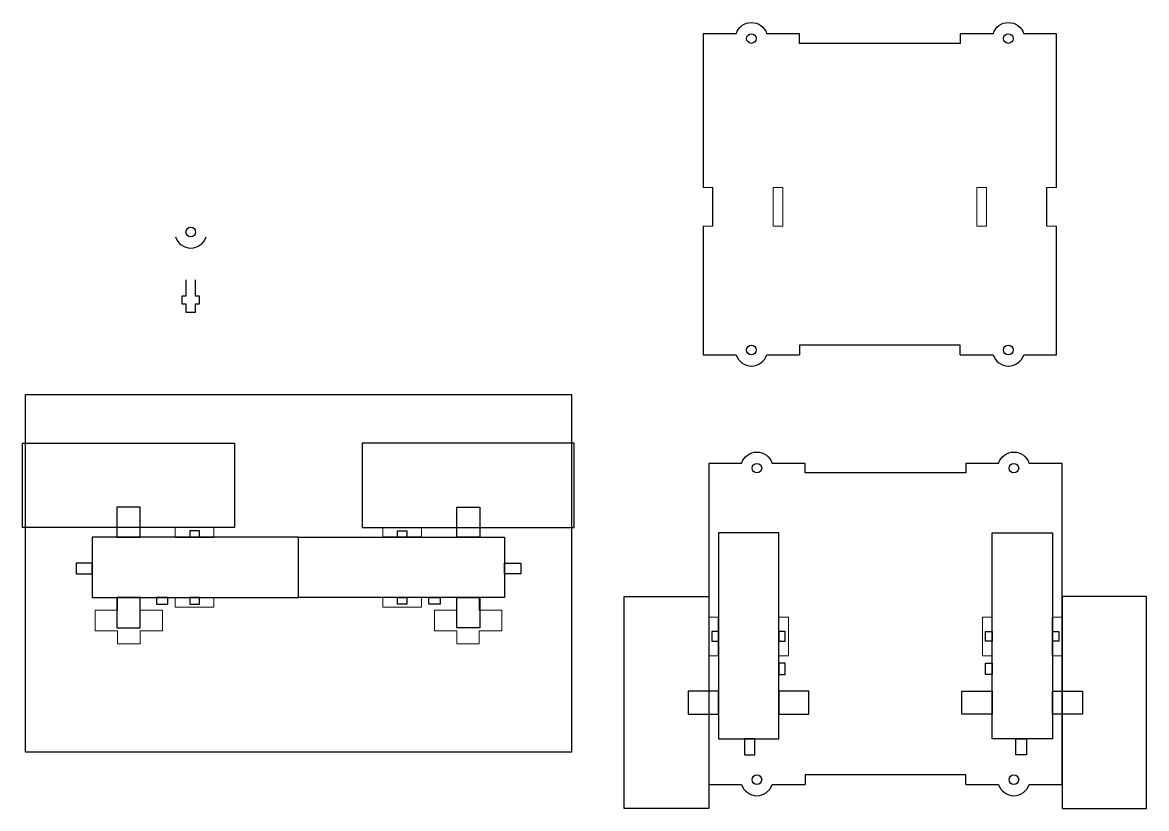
# Model space of a CAD drawing. Header units: millimetres. Extents: x 1538 to 3903, y 253 to 2632.
# Drawn here: x 1581.3 to 1931.2, y 1932.9 to 2177.7 of the extents above; entities that cross this region are included whole.
import ezdxf

# ---------------------------------------------------------------- set-up
doc = ezdxf.new("R2010")
doc.units = ezdxf.units.MM
doc.layers.add('Layer 1', color=7, linetype='Continuous')

msp = doc.modelspace()

# ---------------------------------------------------------------- linework, layer by layer
for p, q in [((1796.212, 2114.308), (1796.212, 2126.302)), ((1900.215, 2114.308), (1900.215, 2126.302)), ((1628.887, 2017.399), (1640.882, 2017.399)), ((1705.482, 2017.399), (1693.488, 2017.399)), ((1797.918, 1980.507), (1797.918, 1992.501)), ((1901.92, 1980.507), (1901.92, 1992.501))]:
    msp.add_line(p, q)
at = {"color": 1}
msp.add_line((1794.919, 1947.904), (1794.919, 1932.904), dxfattribs=at)
at = {"color": 240, "true_color": 0xed1f24}
for points in [[(1803.444, 2174.205, -0.7337994), (1812.983, 2174.205)], [(1883.444, 2174.205, -0.7337994), (1892.983, 2174.205)], [(1628.916, 2110.942, 0.7337994), (1638.455, 2110.942)], [(1803.444, 2074.205, 0.7337994), (1812.983, 2074.205)], [(1883.444, 2074.205, 0.7337994), (1892.983, 2074.205)], [(1805.149, 2040.404, -0.7337994), (1814.689, 2040.404)], [(1885.149, 2040.404, -0.7337994), (1894.689, 2040.404)], [(1805.149, 1940.404, 0.7337994), (1814.689, 1940.404)], [(1885.149, 1940.404, 0.7337994), (1894.689, 1940.404)]]:
    msp.add_lwpolyline(points, format="xyb", dxfattribs=at)
at = {"color": 1}
for points in [[(1803.444, 2174.205), (1793.214, 2174.205), (1793.214, 2126.302)], [(1823.214, 2174.205), (1812.983, 2174.205)], [(1873.214, 2174.205), (1873.214, 2171.205), (1823.214, 2171.205), (1823.214, 2174.205)], [(1883.444, 2174.205), (1873.214, 2174.205)], [(1903.214, 2126.302), (1903.214, 2174.205), (1892.983, 2174.205)], [(1793.214, 2114.272), (1793.214, 2074.205), (1803.444, 2074.205)], [(1903.214, 2074.205), (1903.214, 2114.272)], [(1873.214, 2074.205), (1873.214, 2077.205), (1823.214, 2077.205), (1823.214, 2074.205)], [(1812.983, 2074.205), (1823.214, 2074.205)], [(1873.214, 2074.205), (1883.444, 2074.205)], [(1892.983, 2074.205), (1903.214, 2074.205)], [(1805.149, 2040.404), (1794.919, 2040.404), (1794.919, 1940.404), (1805.149, 1940.404)], [(1824.919, 2040.404), (1814.689, 2040.404)], [(1874.919, 2040.404), (1874.919, 2037.404), (1824.919, 2037.404), (1824.919, 2040.404)], [(1885.149, 2040.404), (1874.919, 2040.404)], [(1904.919, 1940.404), (1904.919, 2040.404), (1894.689, 2040.404)], [(1874.919, 1940.404), (1874.919, 1943.404), (1824.919, 1943.404), (1824.919, 1940.404)], [(1814.689, 1940.404), (1824.919, 1940.404)], [(1874.919, 1940.404), (1885.149, 1940.404)], [(1894.689, 1940.404), (1904.919, 1940.404)]]:
    msp.add_lwpolyline(points, dxfattribs=at)
at = {"color": 240, "true_color": 0xed1f24}
msp.add_lwpolyline([(1632.186, 2097.537), (1632.186, 2092.508), (1630.936, 2092.508), (1630.936, 2090.108), (1632.186, 2090.108), (1632.186, 2087.537), (1635.186, 2087.537), (1635.186, 2090.108), (1636.436, 2090.108), (1636.436, 2092.508), (1635.186, 2092.508), (1635.186, 2097.537)], dxfattribs=at)
for points in [[(1752.185, 1950.439), (1582.185, 1950.439), (1582.185, 2061.842), (1752.185, 2061.842), (1752.185, 1950.439)], [(1647.285, 2046.698), (1647.285, 2020.398), (1581.285, 2020.398), (1581.285, 2046.698), (1647.285, 2046.698)], [(1687.085, 2046.698), (1687.085, 2020.398), (1753.085, 2020.398), (1753.085, 2046.698), (1687.085, 2046.698)], [(1614.285, 2017.399), (1617.885, 2017.399), (1617.885, 2026.799), (1610.685, 2026.799), (1610.685, 2017.399), (1617.885, 2017.399)], [(1720.085, 2017.399), (1716.485, 2017.399), (1716.485, 2026.799), (1723.685, 2026.799), (1723.685, 2017.399), (1716.485, 2017.399)], [(1634.885, 2017.399), (1636.385, 2017.399), (1636.385, 2019.399), (1633.385, 2019.399), (1633.385, 2017.399), (1636.385, 2017.399)], [(1699.485, 2017.399), (1697.985, 2017.399), (1697.985, 2019.399), (1700.985, 2019.399), (1700.985, 2017.399), (1697.985, 2017.399)], [(1602.985, 2017.399), (1602.985, 1998.599), (1667.185, 1998.599), (1667.185, 2017.399), (1602.985, 2017.399)], [(1731.385, 2017.399), (1731.385, 1998.599), (1667.185, 1998.599), (1667.185, 2017.399), (1731.385, 2017.399)], [(1797.918, 1954.604), (1816.718, 1954.604), (1816.718, 2018.804), (1797.918, 2018.804), (1797.918, 1954.604)], [(1901.92, 1954.604), (1883.12, 1954.604), (1883.12, 2018.804), (1901.92, 2018.804), (1901.92, 1954.604)], [(1597.985, 2007.999), (1597.985, 2006.013), (1602.985, 2006.013), (1602.985, 2009.303), (1597.985, 2009.303), (1597.985, 2007.999)], [(1736.385, 2007.999), (1736.385, 2006.013), (1731.385, 2006.013), (1731.385, 2009.303), (1736.385, 2009.303), (1736.385, 2007.999)], [(1614.285, 1989.199), (1617.885, 1989.199), (1617.885, 1998.599), (1610.685, 1998.599), (1610.685, 1989.199), (1617.885, 1989.199)], [(1626.535, 1996.599), (1626.535, 1998.599), (1623.035, 1998.599), (1623.035, 1996.599), (1626.535, 1996.599)], [(1634.885, 1996.599), (1636.385, 1996.599), (1636.385, 1998.599), (1633.385, 1998.599), (1633.385, 1996.599), (1636.385, 1996.599)], [(1699.485, 1996.599), (1697.985, 1996.599), (1697.985, 1998.599), (1700.985, 1998.599), (1700.985, 1996.599), (1697.985, 1996.599)], [(1707.835, 1996.599), (1707.835, 1998.599), (1711.335, 1998.599), (1711.335, 1996.599), (1707.835, 1996.599)], [(1720.085, 1989.199), (1716.485, 1989.199), (1716.485, 1998.599), (1723.685, 1998.599), (1723.685, 1989.199), (1716.485, 1989.199)], [(1768.619, 1998.904), (1794.919, 1998.904), (1794.919, 1932.904), (1768.619, 1932.904), (1768.619, 1998.904)], [(1931.219, 1998.904), (1904.919, 1998.904), (1904.919, 1932.904), (1931.219, 1932.904), (1931.219, 1998.904)], [(1797.918, 1986.504), (1797.918, 1988.004), (1795.918, 1988.004), (1795.918, 1985.004), (1797.918, 1985.004), (1797.918, 1988.004)], [(1818.718, 1986.504), (1818.718, 1988.004), (1816.718, 1988.004), (1816.718, 1985.004), (1818.718, 1985.004), (1818.718, 1988.004)], [(1881.12, 1986.504), (1881.12, 1988.004), (1883.12, 1988.004), (1883.12, 1985.004), (1881.12, 1985.004), (1881.12, 1988.004)], [(1901.92, 1986.504), (1901.92, 1988.004), (1903.92, 1988.004), (1903.92, 1985.004), (1901.92, 1985.004), (1901.92, 1988.004)], [(1818.718, 1978.154), (1816.718, 1978.154), (1816.718, 1974.654), (1818.718, 1974.654), (1818.718, 1978.154)], [(1881.12, 1978.154), (1883.12, 1978.154), (1883.12, 1974.654), (1881.12, 1974.654), (1881.12, 1978.154)], [(1797.918, 1965.904), (1797.918, 1969.504), (1788.518, 1969.504), (1788.518, 1962.304), (1797.918, 1962.304), (1797.918, 1969.504)], [(1826.118, 1965.904), (1826.118, 1969.504), (1816.718, 1969.504), (1816.718, 1962.304), (1826.118, 1962.304), (1826.118, 1969.504)], [(1873.72, 1965.904), (1873.72, 1969.504), (1883.12, 1969.504), (1883.12, 1962.304), (1873.72, 1962.304), (1873.72, 1969.504)], [(1901.92, 1965.904), (1901.92, 1969.504), (1911.32, 1969.504), (1911.32, 1962.304), (1901.92, 1962.304), (1901.92, 1969.504)], [(1807.318, 1949.604), (1809.304, 1949.604), (1809.304, 1954.604), (1806.013, 1954.604), (1806.013, 1949.604), (1807.318, 1949.604)], [(1892.52, 1949.604), (1890.534, 1949.604), (1890.534, 1954.604), (1893.825, 1954.604), (1893.825, 1949.604), (1892.52, 1949.604)]]:
    msp.add_lwpolyline(points)
for centre in [(1808.214, 2172.705), (1888.214, 2172.705), (1633.686, 2112.442), (1808.214, 2075.705), (1888.214, 2075.705), (1809.919, 2038.904), (1889.919, 2038.904), (1809.919, 1941.904), (1889.919, 1941.904)]:
    msp.add_circle(centre, 1.5, dxfattribs=at)
at = {"layer": 'Layer 1', "lineweight": 0}
for points in [[(1796.212, 2114.272), (1796.212, 2126.302), (1793.214, 2126.302)], [(1818.011, 2114.272), (1818.011, 2126.302), (1815.012, 2126.302), (1815.012, 2114.272), (1818.011, 2114.272)], [(1878.416, 2114.272), (1878.416, 2126.302), (1881.415, 2126.302), (1881.415, 2114.272), (1878.416, 2114.272)], [(1900.215, 2114.272), (1900.215, 2126.302), (1903.214, 2126.302)], [(1793.214, 2114.272), (1796.212, 2114.272)], [(1903.214, 2114.272), (1900.215, 2114.272)], [(1628.852, 2020.398), (1628.852, 2017.399)], [(1628.852, 2017.399), (1640.882, 2017.399), (1640.882, 2020.398)], [(1705.518, 2017.399), (1693.488, 2017.399), (1693.488, 2020.398)], [(1705.518, 2020.398), (1705.518, 2017.399)], [(1603.875, 1988.192), (1610.86, 1988.192), (1610.86, 1984.17), (1617.881, 1984.17), (1617.881, 1988.192), (1624.866, 1988.192), (1624.866, 1994.683), (1617.881, 1994.683), (1617.881, 1998.67), (1610.86, 1998.67), (1610.86, 1994.683), (1603.875, 1994.683), (1603.875, 1988.192)], [(1628.852, 1995.6), (1640.882, 1995.6), (1640.882, 1998.599), (1628.852, 1998.599), (1628.852, 1995.6)], [(1705.518, 1995.6), (1693.488, 1995.6), (1693.488, 1998.599), (1705.518, 1998.599), (1705.518, 1995.6)], [(1730.494, 1988.192), (1723.509, 1988.192), (1723.509, 1984.17), (1716.489, 1984.17), (1716.489, 1988.192), (1709.504, 1988.192), (1709.504, 1994.683), (1716.489, 1994.683), (1716.489, 1998.67), (1723.509, 1998.67), (1723.509, 1994.683), (1730.494, 1994.683), (1730.494, 1988.192)], [(1797.918, 1980.471), (1797.918, 1992.501), (1794.919, 1992.501)], [(1819.716, 1980.471), (1819.716, 1992.501), (1816.718, 1992.501), (1816.718, 1980.471), (1819.716, 1980.471)], [(1880.122, 1980.471), (1880.122, 1992.501), (1883.12, 1992.501), (1883.12, 1980.471), (1880.122, 1980.471)], [(1901.92, 1980.471), (1901.92, 1992.501), (1904.919, 1992.501)], [(1794.919, 1980.471), (1797.918, 1980.471)], [(1904.919, 1980.471), (1901.92, 1980.471)]]:
    msp.add_lwpolyline(points, dxfattribs=at)

doc.saveas('drawing.dxf')
